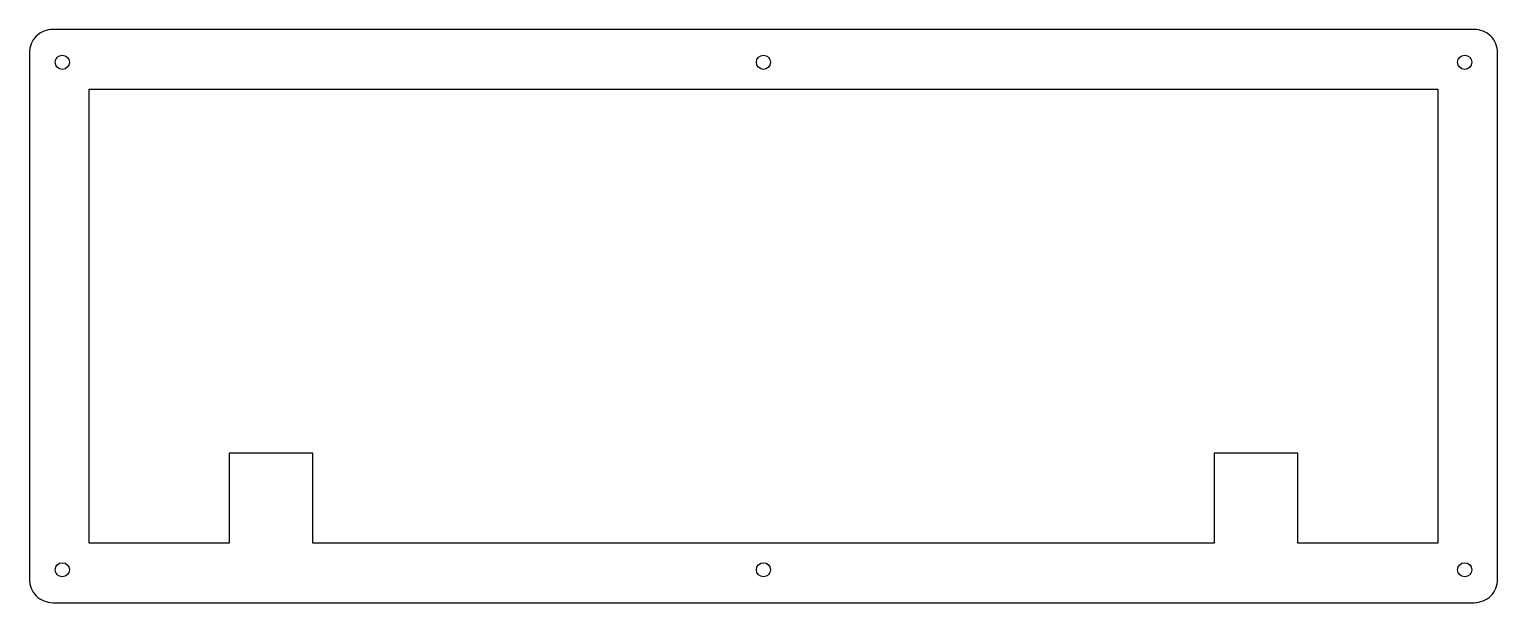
# Model space of a CAD drawing. Header units: inches. Extents: x 0 to 12.3, y -4.8 to 0.
import ezdxf

# ---------------------------------------------------------------- set-up
doc = ezdxf.new("R2010")
doc.units = ezdxf.units.IN
doc.header["$MEASUREMENT"] = 0

msp = doc.modelspace()

# ---------------------------------------------------------------- linework, layer by layer
msp.add_lwpolyline([(0, -4.607, 0.414214), (0.197, -4.804), (12.102, -4.804, 0.414214), (12.299, -4.607), (12.299, -0.197, 0.414214), (12.102, 0), (0.197, 0, 0.414214), (0, -0.197)], format="xyb", close=True)
msp.add_lwpolyline([(0.5, -0.5), (11.799, -0.5), (11.799, -4.304), (10.625, -4.304), (10.625, -3.551), (9.924, -3.551), (9.924, -4.304), (2.375, -4.304), (2.375, -3.551), (1.674, -3.551), (1.674, -4.304), (0.5, -4.304)], close=True)
for centre in [(0.276, -0.276), (6.149, -0.276), (12.023, -0.276), (0.276, -4.528), (6.149, -4.528), (12.023, -4.528)]:
    msp.add_circle(centre, 0.0591)

doc.saveas('drawing.dxf')
